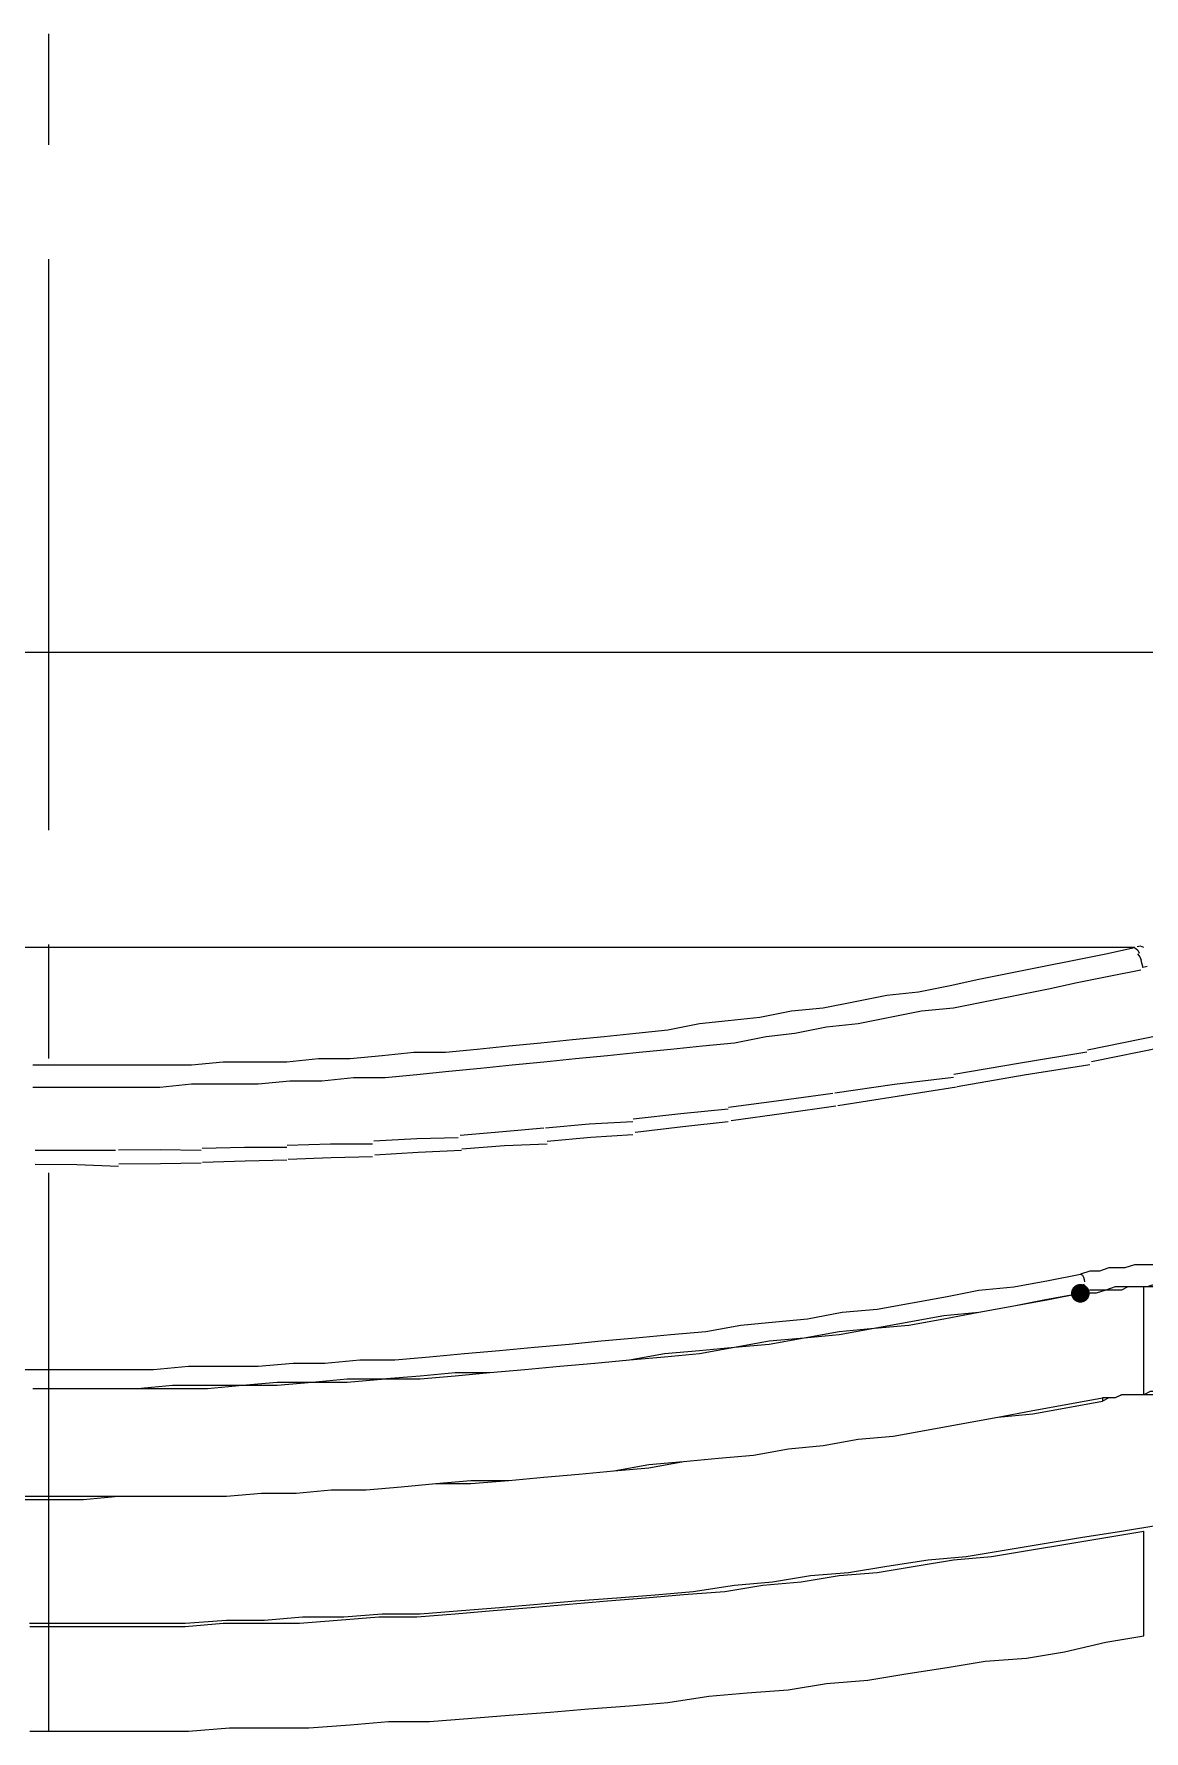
# Model space of a CAD drawing. Header units: millimetres. Extents: x 9 to 367, y 9 to 251.
# Drawn here: x 259.35 to 274.15, y 105.28 to 127.93 of the extents above; entities that cross this region are included whole.
import ezdxf

# ---------------------------------------------------------------- set-up
doc = ezdxf.new("R2010")
doc.units = ezdxf.units.MM
doc.layers.add('图层 1', color=7, linetype='Continuous')

msp = doc.modelspace()

# ---------------------------------------------------------------- hatches: boundary and pattern name
at = {"layer": '图层 1'}
h = msp.add_hatch(color=7, dxfattribs=at)
edge = h.paths.add_edge_path()
edge.add_arc((273.303894, 111.125), 0.12506, 0, 360)

# ---------------------------------------------------------------- linework, layer by layer
at = {"layer": '图层 1', "color": 1, "lineweight": 25}
for points in [[(259.545561, 126.449808), (259.545561, 127.931122)], [(259.545561, 117.30549), (259.545561, 124.925843)], [(259.545561, 114.257631), (259.545561, 115.781631)], [(259.545561, 105.283141), (259.545561, 112.733455)]]:
    msp.add_lwpolyline(points, dxfattribs=at)
at = {"layer": '图层 1', "color": 7, "lineweight": 25}
for points in [[(277.960631, 119.676404), (241.130631, 119.676404)], [(274.023596, 115.739369), (245.067596, 115.739369)], [(259.333894, 114.173035), (259.75758, 114.173035), (260.180561, 114.173035), (260.603894, 114.173035), (261.027227, 114.173035), (261.450561, 114.173035), (261.874247, 114.215369), (262.297228, 114.215369), (262.720561, 114.215369), (263.143894, 114.257702), (263.567227, 114.257702), (263.990914, 114.300035), (264.413894, 114.342369), (264.837227, 114.342369), (265.260561, 114.384702), (265.683894, 114.427035), (266.10758, 114.469369), (266.530561, 114.511702), (266.953894, 114.554035), (267.377228, 114.596369), (267.800561, 114.638702), (268.224247, 114.723369), (268.605247, 114.765702), (269.028227, 114.808035), (269.451561, 114.892702), (269.874894, 114.935035), (270.29858, 115.019702), (270.721914, 115.104369), (271.144894, 115.146702), (271.568227, 115.231369), (271.949228, 115.316035), (272.372561, 115.400702), (272.796247, 115.485369), (273.21958, 115.570035), (273.642561, 115.654702), (274.023561, 115.739369)], [(274.023596, 115.739369), (274.071618, 115.706031), (274.089213, 115.664227)], [(274.150702, 115.739369), (274.106296, 115.756434), (274.05898, 115.749952)], [(274.065965, 115.654596), (274.098817, 115.616011), (274.113942, 115.570282)], [(274.108333, 115.569859), (274.136203, 115.472139)], [(259.334176, 113.876737), (259.75751, 113.876737), (260.18049, 113.876737), (260.603824, 113.876737), (261.027157, 113.876737), (261.450843, 113.919071), (261.874176, 113.919071), (262.33949, 113.919071), (262.762824, 113.961404), (263.18651, 113.961404), (263.609843, 114.003737), (264.032824, 114.003737), (264.456157, 114.046071), (264.87949, 114.088404), (265.303176, 114.130384), (265.72651, 114.172718), (266.14949, 114.215404), (266.572824, 114.257737), (266.996157, 114.300071), (267.419843, 114.342404), (267.843176, 114.384737), (268.266157, 114.427071), (268.68949, 114.469404), (269.112824, 114.553718), (269.493824, 114.596404), (269.91751, 114.681071), (270.340843, 114.723404), (270.763824, 114.808071), (271.187157, 114.892384), (271.61049, 114.935071), (272.034176, 115.019737), (272.45751, 115.104404), (272.88049, 115.188718), (273.26149, 115.273737), (273.684824, 115.358404), (274.10851, 115.443071)], [(274.193071, 115.485474), (274.177592, 115.480977), (274.135921, 115.471716)], [(275.293808, 114.765773), (274.3578, 114.564336), (273.39798, 114.36925)], [(275.378192, 114.596263), (274.416961, 114.409555), (273.450967, 114.212793)], [(273.388667, 114.342369), (272.506281, 114.197465), (271.6149, 114.044624)], [(273.431035, 114.172859), (272.553986, 114.035584), (271.659738, 113.881112)], [(271.610631, 114.003737), (270.823011, 113.911309), (270.030892, 113.796657)], [(270.002141, 113.791859), (269.318634, 113.696036), (268.612902, 113.603123)], [(271.653, 113.876596), (270.069381, 113.626829)], [(268.605141, 113.580333), (267.974948, 113.521375), (267.338669, 113.450511)], [(270.04451, 113.622702), (269.354741, 113.524101), (268.645393, 113.428674)], [(266.14949, 113.326404), (265.600259, 113.277941), (265.03436, 113.231859)], [(267.334929, 113.411176), (266.754919, 113.38291), (266.171468, 113.330037)], [(267.334929, 113.241667), (266.776923, 113.204845), (266.195104, 113.149239)], [(268.605141, 113.411176), (268.001186, 113.345957), (267.366538, 113.272535)], [(260.434737, 113.030141), (259.915316, 113.028774), (259.364409, 113.02873)], [(261.577843, 113.030141), (261.032625, 113.03949), (260.476824, 113.034022)], [(262.720561, 113.072157), (262.158233, 113.070349), (261.591672, 113.055576)], [(263.863667, 113.114526), (263.301427, 113.11726), (262.725958, 113.095123)], [(265.006737, 113.199298), (264.454067, 113.186333), (263.881023, 113.15379)], [(265.049106, 113.030141), (264.474343, 113.004432), (263.895875, 112.969463)], [(266.191859, 113.114526), (265.624107, 113.092477), (265.053445, 113.049262)], [(260.477141, 112.818263), (259.921693, 112.838239), (259.364127, 112.841546)], [(261.577843, 112.860631), (261.036858, 112.854811), (260.479999, 112.846873)], [(262.720561, 112.903), (262.165994, 112.886331), (261.598728, 112.869133)], [(263.863667, 112.945404), (263.312628, 112.934027), (262.737247, 112.909421)], [(274.616157, 111.506035), (274.48951, 111.506035), (274.40449, 111.506035), (274.277843, 111.506035), (274.150843, 111.506035), (274.02349, 111.506035), (273.896843, 111.463702), (273.812176, 111.463702), (273.684824, 111.463702), (273.557824, 111.421369), (273.431176, 111.421369), (273.303824, 111.379035)], [(259.080247, 110.108894), (259.545561, 110.108894), (260.011228, 110.108894), (260.477247, 110.108894), (260.942561, 110.108894), (261.408227, 110.15158), (261.874247, 110.15158), (262.339561, 110.15158), (262.805228, 110.193914), (263.228561, 110.193914), (263.69458, 110.236247), (264.159894, 110.236247), (264.625561, 110.278227), (265.091228, 110.320561), (265.556894, 110.362894), (266.022561, 110.405228), (266.48858, 110.447561), (266.911561, 110.489894), (267.377228, 110.53258), (267.843247, 110.574914), (268.308561, 110.616894), (268.774227, 110.701561), (269.239894, 110.743894), (269.66358, 110.786228), (270.128894, 110.871247), (270.594561, 110.91358), (271.06058, 110.997894), (271.525894, 111.082561), (271.949227, 111.167227), (272.414894, 111.209914), (272.880561, 111.29458), (273.303894, 111.378894)], [(273.303894, 111.378894), (273.331615, 111.365659), (273.34733, 111.341544), (273.354645, 111.31088), (273.357164, 111.278)], [(274.150702, 111.209737), (274.023702, 111.209737), (273.938682, 111.209737), (273.854369, 111.167404), (273.727369, 111.167404), (273.642702, 111.167404), (273.515702, 111.125071), (273.431035, 111.125071), (273.304035, 111.125071)], [(274.531737, 111.252141), (274.404737, 111.252141), (274.319718, 111.252141), (274.193071, 111.209808), (274.066071, 111.209808), (273.981051, 111.209808), (273.854404, 111.209808), (273.769737, 111.209808), (273.642384, 111.167474), (273.557718, 111.167474), (273.431071, 111.167474), (273.304071, 111.125141)], [(273.346263, 111.252141), (273.356361, 111.231019), (273.356141, 111.184761)], [(274.150702, 109.770404), (274.150702, 111.209737)], [(274.531737, 111.209737), (274.447071, 111.209737), (274.319718, 111.209737), (274.235404, 111.209737), (274.150737, 111.209737)], [(259.333894, 109.855), (259.799561, 109.855), (260.265227, 109.855), (260.730894, 109.855), (261.196914, 109.897333), (261.662227, 109.897333), (262.127894, 109.897333), (262.593914, 109.939667), (263.059227, 109.939667), (263.524894, 109.982), (263.990914, 109.982), (264.498561, 110.024333), (264.964227, 110.066667), (265.430247, 110.066667), (265.895561, 110.109), (266.361227, 110.151333), (266.827247, 110.193667), (267.292561, 110.236), (267.758227, 110.320667), (268.224247, 110.363), (268.689561, 110.405333), (269.155227, 110.49), (269.621247, 110.532333), (270.086561, 110.617), (270.552228, 110.659333), (271.018247, 110.744), (271.483561, 110.828667), (271.949227, 110.871), (272.414894, 110.955667), (272.83858, 111.040333), (273.303894, 111.125)], [(259.333894, 109.855), (259.799561, 109.855), (260.265227, 109.855), (260.730894, 109.855), (261.196914, 109.855), (261.662227, 109.855), (262.127894, 109.897333), (262.593914, 109.897333), (263.059227, 109.939667), (263.524894, 109.939667), (264.032894, 109.982), (264.498561, 109.982), (264.964227, 110.024333), (265.430247, 110.066667), (265.895561, 110.109), (266.361227, 110.151333), (266.827247, 110.193667), (267.292561, 110.236), (267.758227, 110.278333), (268.224247, 110.320667), (268.689561, 110.405333), (269.155227, 110.447667), (269.621247, 110.532333), (270.086561, 110.574667), (270.552228, 110.659333), (271.018247, 110.701667), (271.483561, 110.786333), (271.949227, 110.871), (272.414894, 110.955667), (272.880561, 111.040333), (273.303894, 111.125)], [(273.346263, 111.167369), (273.342029, 111.148671)], [(259.08, 108.415667), (259.545667, 108.415667), (260.011333, 108.415667), (260.477, 108.415667), (260.985, 108.415667), (261.450667, 108.415667), (261.915981, 108.415667), (262.382, 108.458), (262.847667, 108.458), (263.313333, 108.500333), (263.779, 108.500333), (264.244667, 108.542667), (264.710333, 108.585), (265.176, 108.627333), (265.684, 108.627333), (266.149314, 108.669667), (266.615333, 108.712), (267.081, 108.754333), (267.546667, 108.838647), (268.012333, 108.881333), (268.478, 108.923667), (268.943667, 108.966), (269.409333, 109.050667), (269.875, 109.093), (270.340667, 109.177667), (270.806333, 109.22), (271.272, 109.304667), (271.737667, 109.389333), (272.203333, 109.474), (272.669, 109.558667), (273.134667, 109.643333), (273.600333, 109.728)], [(259.08, 108.373298), (259.545667, 108.373298), (260.011333, 108.373298), (260.477, 108.415631), (260.985, 108.415631), (261.450667, 108.415631), (261.915981, 108.415631), (262.382, 108.458317), (262.847667, 108.458317), (263.313333, 108.500298), (263.779, 108.500298), (264.244667, 108.542631), (264.710333, 108.584965), (265.176, 108.584965), (265.684, 108.627298), (266.149314, 108.669631), (266.615333, 108.711965), (267.081, 108.754298), (267.546667, 108.796631), (268.012333, 108.881298), (268.478, 108.923631), (268.943667, 108.965965), (269.409333, 109.050631), (269.875, 109.092965), (270.340667, 109.177984), (270.806333, 109.219965), (271.272, 109.304631), (271.737667, 109.389298), (272.203333, 109.473965), (272.669, 109.516651), (273.134667, 109.600965), (273.600333, 109.685631)], [(274.150702, 109.770404), (274.066035, 109.770404), (273.938682, 109.770404), (273.854369, 109.770404), (273.769702, 109.728071), (273.685035, 109.728071), (273.600016, 109.728071)], [(273.600192, 109.728), (273.600192, 109.685667)], [(274.362227, 109.770404), (274.23558, 109.770404), (274.150561, 109.770404), (274.065894, 109.770404), (273.981227, 109.770404), (273.85458, 109.770404), (273.769561, 109.728071), (273.684894, 109.728071), (273.600227, 109.685737)], [(274.531737, 109.812772), (274.447071, 109.812772), (274.319718, 109.812772), (274.235404, 109.812772), (274.150737, 109.770439)], [(259.291596, 106.722051), (259.799596, 106.722051), (260.349929, 106.722051), (260.857929, 106.722051), (261.365929, 106.722051), (261.916263, 106.764384), (262.424263, 106.764384), (262.932263, 106.807071), (263.482596, 106.807071), (263.990596, 106.849404), (264.498596, 106.849404), (265.048929, 106.891737), (265.556929, 106.934071), (266.064929, 106.976404), (266.572929, 107.018737), (267.123263, 107.061071), (267.631263, 107.103051), (268.139263, 107.145384), (268.689596, 107.230404), (269.197596, 107.272737), (269.705596, 107.357404), (270.213596, 107.399737), (270.721949, 107.484051), (271.271929, 107.569071), (271.780282, 107.611404), (272.287929, 107.696071), (272.795929, 107.780384), (273.303929, 107.865404), (273.854263, 107.950071), (274.362263, 108.034737)], [(259.291843, 106.68), (259.79949, 106.68), (260.30749, 106.68), (260.857824, 106.68), (261.365824, 106.68), (261.874176, 106.722333), (262.381824, 106.722333), (262.890176, 106.722333), (263.397824, 106.764667), (263.94851, 106.807), (264.456157, 106.807), (264.96451, 106.849333), (265.472157, 106.891667), (265.98051, 106.934), (266.48851, 106.976333), (266.996157, 107.018667), (267.50451, 107.061), (268.012157, 107.103333), (268.562843, 107.145667), (269.07049, 107.230333), (269.578843, 107.272667), (270.08649, 107.357333), (270.594843, 107.399667), (271.102843, 107.484333), (271.61049, 107.569), (272.118843, 107.611333), (272.62649, 107.696), (273.134843, 107.780667), (273.64249, 107.865333), (274.150843, 107.95)], [(274.150702, 106.553), (274.150702, 107.95)], [(259.291843, 105.283), (259.841824, 105.283), (260.350176, 105.283), (260.900157, 105.283), (261.40851, 105.283), (261.95849, 105.325333), (262.466843, 105.325333), (263.016824, 105.325333), (263.56751, 105.367667), (264.075157, 105.41), (264.625843, 105.41), (265.13349, 105.452333), (265.684176, 105.494667), (266.234157, 105.537), (266.74251, 105.579333), (267.29249, 105.621667), (267.800843, 105.663647), (268.350824, 105.748667), (268.859176, 105.791), (269.409157, 105.833333), (269.91751, 105.918), (270.46749, 105.960333), (270.975843, 106.045), (271.525824, 106.129667), (272.034176, 106.214333), (272.584157, 106.256667), (273.09251, 106.341333), (273.64249, 106.468333), (274.150843, 106.553)]]:
    msp.add_lwpolyline(points, dxfattribs=at)

doc.saveas('drawing.dxf')
